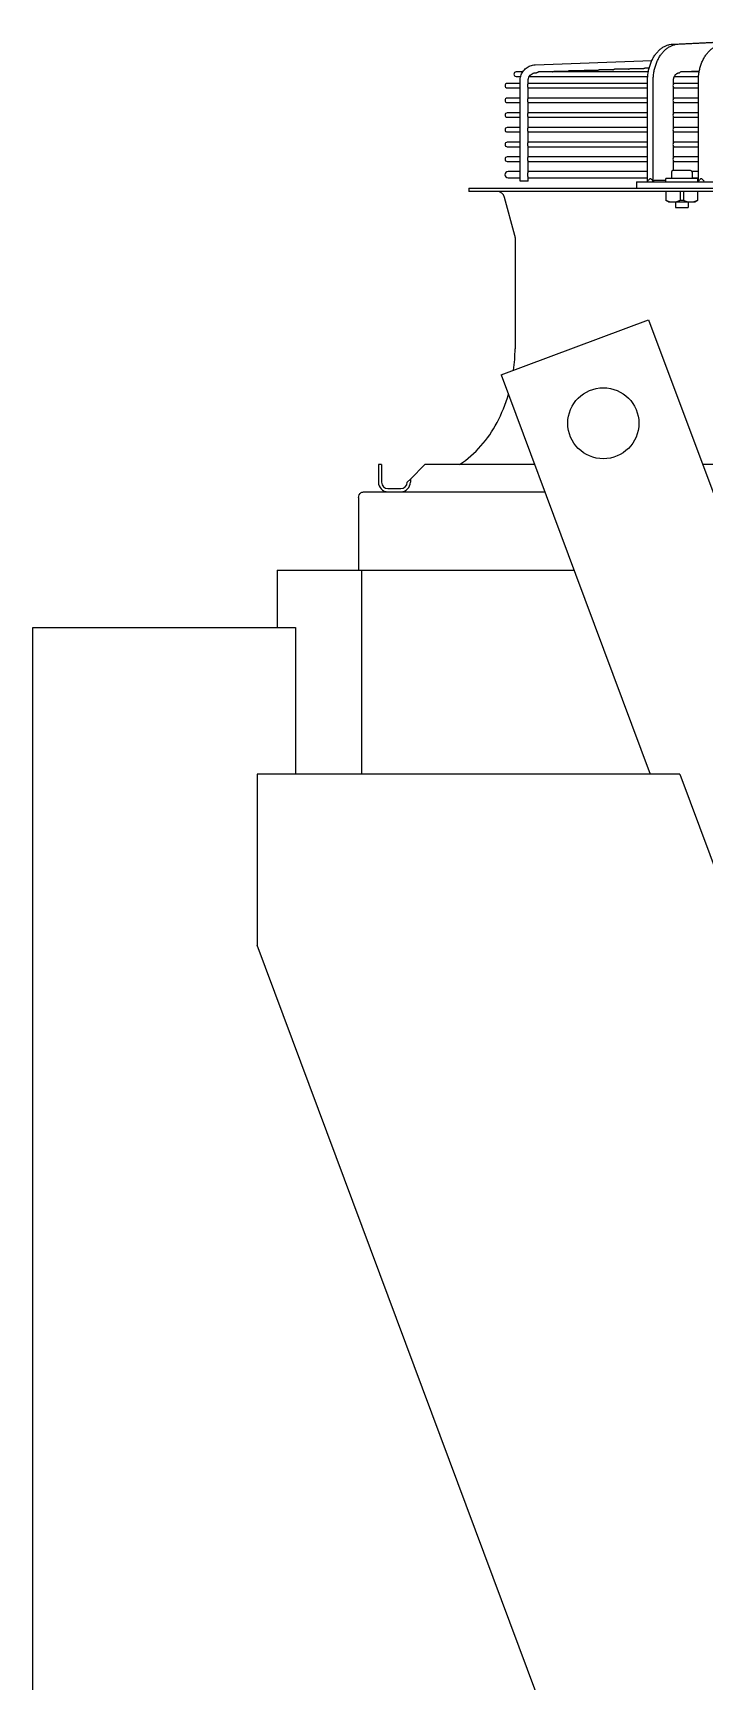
# Model space of a CAD drawing. Header units: millimetres. Extents: x 16200 to 32328, y 18593 to 29476.
# Drawn here: x 16876.74 to 16893.26, y 18947.35 to 18987.97 of the extents above; entities that cross this region are included whole.
import ezdxf

# ---------------------------------------------------------------- set-up
doc = ezdxf.new("R2010")
doc.units = ezdxf.units.MM
doc.header["$LTSCALE"] = 5
doc.layers.add('UNIT', color=6, linetype='Continuous')

msp = doc.modelspace()

# ---------------------------------------------------------------- linework, layer by layer
at = {"layer": 'UNIT'}
for p, q in [((16892.4892, 18987.6907), (16898.064, 18987.9653)), ((16892.6284, 18987.6907), (16898.2032, 18987.9653)), ((16888.7952, 18987.0037), (16888.6366, 18987.0037)), ((16889.1011, 18987.1791), (16891.9763, 18987.283)), ((16889.1082, 18986.9824), (16889.1304, 18986.9832)), ((16891.8899, 18987.0037), (16889.1868, 18987.0037)), ((16889.8944, 18987.0172), (16889.561, 18987.0172)), ((16890.2686, 18987.0307), (16889.9352, 18987.0307)), ((16890.6428, 18987.0442), (16890.3094, 18987.0442)), ((16891.017, 18987.0577), (16890.6836, 18987.0577)), ((16891.3912, 18987.0712), (16891.0578, 18987.0712)), ((16891.7653, 18987.0847), (16891.4319, 18987.0847)), ((16891.9104, 18987.0982), (16891.8061, 18987.0982)), ((16892.6458, 18986.9824), (16892.6621, 18986.9832)), ((16893.1426, 18987.0037), (16892.6925, 18987.0037)), ((16893.1451, 18987.0172), (16892.9668, 18987.0172)), ((16888.7309, 18986.7218), (16888.4162, 18986.7218)), ((16888.4162, 18986.6115), (16888.7309, 18986.6115)), ((16888.6366, 18986.8935), (16888.7456, 18986.8935)), ((16888.7309, 18984.3163), (16888.7309, 18986.7856)), ((16888.9278, 18986.7058), (16888.9278, 18986.7856)), ((16891.871, 18986.7218), (16888.9278, 18986.7218)), ((16888.9278, 18986.3436), (16888.9278, 18986.6275)), ((16888.9278, 18986.6115), (16891.871, 18986.6115)), ((16888.9583, 18986.8935), (16891.8756, 18986.8935)), ((16891.871, 18984.3163), (16891.871, 18986.7856)), ((16892.0102, 18984.3128), (16892.0102, 18986.7856)), ((16892.5113, 18986.7089), (16892.5113, 18986.7856)), ((16893.1238, 18986.7218), (16892.5113, 18986.7218)), ((16892.5113, 18986.3467), (16892.5113, 18986.6244)), ((16892.5113, 18986.6115), (16893.1238, 18986.6115)), ((16892.5341, 18986.8935), (16893.1283, 18986.8935)), ((16893.1238, 18984.3163), (16893.1238, 18986.7856)), ((16888.7309, 18986.3596), (16888.4162, 18986.3596)), ((16888.4162, 18986.2493), (16888.7309, 18986.2493)), ((16891.871, 18986.3596), (16888.9278, 18986.3596)), ((16888.9278, 18985.9814), (16888.9278, 18986.2653)), ((16888.9278, 18986.2493), (16891.871, 18986.2493)), ((16893.1238, 18986.3596), (16892.5113, 18986.3596)), ((16892.5113, 18985.9845), (16892.5113, 18986.2622)), ((16892.5113, 18986.2493), (16893.1238, 18986.2493)), ((16888.7309, 18985.9974), (16888.4162, 18985.9974)), ((16888.4162, 18985.8871), (16888.7309, 18985.8871)), ((16891.871, 18985.9974), (16888.9278, 18985.9974)), ((16888.9278, 18985.6192), (16888.9278, 18985.9031)), ((16888.9278, 18985.8871), (16891.871, 18985.8871)), ((16893.1238, 18985.9974), (16892.5113, 18985.9974)), ((16892.5113, 18985.6223), (16892.5113, 18985.9)), ((16892.5113, 18985.8871), (16893.1238, 18985.8871)), ((16888.7309, 18985.6352), (16888.4162, 18985.6352)), ((16888.4162, 18985.5249), (16888.7309, 18985.5249)), ((16891.871, 18985.6352), (16888.9278, 18985.6352)), ((16888.9278, 18985.257), (16888.9278, 18985.5409)), ((16888.9278, 18985.5249), (16891.871, 18985.5249)), ((16893.1238, 18985.6352), (16892.5113, 18985.6352)), ((16892.5113, 18985.2601), (16892.5113, 18985.5378)), ((16892.5113, 18985.5249), (16893.1238, 18985.5249)), ((16888.7309, 18985.2729), (16888.4162, 18985.2729)), ((16888.4162, 18985.1627), (16888.7309, 18985.1627)), ((16888.7309, 18984.9107), (16888.4162, 18984.9107)), ((16891.871, 18985.2729), (16888.9278, 18985.2729)), ((16888.9278, 18984.8948), (16888.9278, 18985.1787)), ((16888.9278, 18985.1627), (16891.871, 18985.1627)), ((16891.871, 18984.9107), (16888.9278, 18984.9107)), ((16893.1238, 18985.2729), (16892.5113, 18985.2729)), ((16892.5113, 18984.8978), (16892.5113, 18985.1756)), ((16892.5113, 18985.1627), (16893.1238, 18985.1627)), ((16893.1238, 18984.9107), (16892.5113, 18984.9107)), ((16888.4162, 18984.8005), (16888.7309, 18984.8005)), ((16888.7309, 18984.5485), (16888.4378, 18984.5485)), ((16888.9278, 18984.5191), (16888.9278, 18984.8165)), ((16888.9278, 18984.8005), (16891.871, 18984.8005)), ((16891.871, 18984.5485), (16888.9278, 18984.5485)), ((16892.4588, 18984.5328), (16892.4588, 18984.3753)), ((16892.9312, 18984.5722), (16892.4982, 18984.5722)), ((16892.5113, 18984.5722), (16892.5113, 18984.8134)), ((16892.5113, 18984.8005), (16893.1238, 18984.8005)), ((16893.1238, 18984.5485), (16892.9673, 18984.5485)), ((16892.9706, 18984.5328), (16892.9706, 18984.3753)), ((16887.4673, 18984.1391), (16921.2075, 18984.1391)), ((16887.4673, 18984.1391), (16887.4673, 18984.0604)), ((16888.4378, 18984.395), (16888.7309, 18984.395)), ((16888.9278, 18984.3163), (16888.7309, 18984.3163)), ((16888.9278, 18984.3163), (16888.9278, 18984.4245)), ((16888.9278, 18984.395), (16891.871, 18984.395)), ((16891.6012, 18984.2966), (16893.8283, 18984.2966)), ((16891.6012, 18984.2966), (16891.6012, 18984.1391)), ((16892.321, 18984.3294), (16892.052, 18984.3294)), ((16893.1084, 18984.3753), (16892.321, 18984.3753)), ((16892.321, 18984.2966), (16892.321, 18984.3753)), ((16892.9706, 18984.395), (16893.1238, 18984.395)), ((16893.1084, 18984.301), (16893.1084, 18984.3753)), ((16921.2075, 18984.0604), (16887.4673, 18984.0604)), ((16888.6024, 18982.9726), (16888.3513, 18983.9142)), ((16892.325, 18984.0604), (16892.325, 18983.8382)), ((16892.3879, 18983.8005), (16892.325, 18983.8369)), ((16892.3879, 18983.8005), (16893.0415, 18983.8005)), ((16892.5572, 18983.8005), (16892.5572, 18983.6666)), ((16892.6729, 18984.0604), (16892.6729, 18983.8382)), ((16892.7565, 18984.0604), (16892.7565, 18983.8382)), ((16892.8722, 18983.8005), (16892.8722, 18983.6666)), ((16893.0415, 18983.8005), (16893.1044, 18983.8369)), ((16893.1044, 18984.0604), (16893.1044, 18983.8382)), ((16892.5572, 18983.6666), (16892.8722, 18983.6666)), ((16888.6091, 18982.9219), (16888.6091, 18980.1809)), ((16888.2687, 18979.5449), (16891.8995, 18980.8988)), ((16891.8995, 18980.8988), (16894.237, 18974.6302)), ((16888.2687, 18979.5449), (16890.1013, 18974.6302)), ((16885.2429, 18977.3281), (16885.2429, 18976.895)), ((16885.3217, 18977.3281), (16885.2429, 18977.3281)), ((16885.3217, 18977.3281), (16885.3217, 18976.895)), ((16886.0303, 18976.9737), (16886.3847, 18977.3281)), ((16889.0953, 18977.3281), (16886.3847, 18977.3281)), ((16925.4298, 18977.3281), (16893.2309, 18977.3281)), ((16886.0303, 18976.9737), (16885.9516, 18976.895)), ((16886.0303, 18976.9737), (16886.0303, 18976.895)), ((16884.7538, 18976.519), (16884.7538, 18974.7296)), ((16884.8935, 18976.6588), (16889.3449, 18976.6588)), ((16885.4792, 18976.7375), (16885.7941, 18976.7375)), ((16882.7536, 18974.7296), (16890.0642, 18974.7296)), ((16882.7536, 18974.7296), (16882.7536, 18973.3122)), ((16884.8319, 18969.7006), (16884.8319, 18974.7296)), ((16890.1013, 18974.6302), (16891.9398, 18969.6998)), ((16876.7353, 18973.3122), (16883.204, 18973.3122)), ((16876.7353, 18898.9392), (16876.7353, 18973.3122)), ((16883.204, 18973.3122), (16883.204, 18969.6997)), ((16892.6646, 18969.6998), (16882.261, 18969.6997)), ((16882.261, 18969.6997), (16882.261, 18965.49)), ((16892.6646, 18969.6998), (16918.3676, 18900.773)), ((16906.7637, 18899.7821), (16882.261, 18965.49))]:
    msp.add_line(p, q, dxfattribs=at)
msp.add_circle((16890.7828, 18978.3479), 0.875, dxfattribs=at)
for centre, radius, start, end in [((16888.6366, 18986.9486), 0.0551, 90, 270), ((16888.4162, 18986.6666), 0.0551, 90, 270), ((16888.4162, 18986.3044), 0.0551, 90, 270), ((16888.4162, 18985.9422), 0.0551, 90, 270), ((16888.4162, 18985.58), 0.0551, 90, 270), ((16888.4162, 18985.2178), 0.0551, 90, 270), ((16888.4162, 18984.8556), 0.0551, 90, 270), ((16888.4378, 18984.4718), 0.0768, 90, 270), ((16892.4982, 18984.5328), 0.0394, 90, 180), ((16892.9312, 18984.5328), 0.0394, 0, 90), ((16888.1611, 18983.8635), 0.1969, 14.93142, 90), ((16888.4122, 18982.9219), 0.1969, 0, 14.93142), ((16884.6721, 18980.1809), 3.937, 352.38069, 0), ((16884.6721, 18980.1809), 3.937, 332.49816, 343.5344), ((16885.6499, 18979.6719), 2.8346, 304.22448, 332.49816), ((16885.4792, 18976.895), 0.2362, 180, 270), ((16885.4792, 18976.895), 0.1575, 180, 270), ((16885.7941, 18976.895), 0.2362, 270, 0), ((16885.7941, 18976.895), 0.1575, 270, 0)]:
    msp.add_arc(centre, radius, start, end, dxfattribs=at)
for centre, ratio, start_param, end_param in [((16892.6925, 18986.9486), 0.7079972, 3.1415858, 4.0326206), ((16892.9668, 18986.9621), 0.7080429, 3.1415852, 3.8564942), ((16892.5364, 18986.6666), 0.7079678, 3.8398095, 4.712382), ((16892.5364, 18986.6666), 0.7079678, 4.7123959, 5.5849684), ((16892.5364, 18986.3044), 0.7079678, 3.8398095, 4.712382), ((16892.5364, 18986.3044), 0.7079678, 4.7123959, 5.5849684), ((16892.5364, 18985.9422), 0.7079678, 3.8398095, 4.712382), ((16892.5364, 18985.9422), 0.7079678, 4.7123959, 5.5849684), ((16892.5364, 18985.58), 0.7079678, 3.8398095, 4.712382), ((16892.5364, 18985.58), 0.7079678, 4.7123959, 5.5849684), ((16892.5364, 18985.2178), 0.7079678, 3.8398095, 4.712382), ((16892.5364, 18985.2178), 0.7079678, 4.7123959, 5.5849684), ((16892.5364, 18984.8556), 0.7079678, 3.8398095, 4.712382), ((16892.5364, 18984.8556), 0.7079678, 4.7123959, 5.5849684)]:
    msp.add_ellipse(centre, major_axis=(0, -0.0551), ratio=ratio, start_param=start_param, end_param=end_param, dxfattribs=at)
for points, knots in [([(16891.871, 18986.7856), (16891.871, 18986.8212), (16891.8725, 18986.8571), (16891.8755, 18986.8925), (16891.8785, 18986.9279), (16891.8829, 18986.9629), (16891.8888, 18986.9976), (16891.8947, 18987.0322), (16891.9021, 18987.0666), (16891.9109, 18987.1001), (16891.9196, 18987.1335), (16891.9297, 18987.166), (16891.9412, 18987.1978), (16891.9527, 18987.2295), (16891.9656, 18987.2605), (16891.9796, 18987.2901), (16891.9937, 18987.3198), (16892.0089, 18987.348), (16892.0253, 18987.3751), (16892.0417, 18987.4022), (16892.0594, 18987.428), (16892.078, 18987.4522), (16892.0965, 18987.4763), (16892.116, 18987.4988), (16892.1364, 18987.5196), (16892.1569, 18987.5405), (16892.1783, 18987.5598), (16892.2003, 18987.5771), (16892.2224, 18987.5944), (16892.245, 18987.6098), (16892.2684, 18987.6234), (16892.2917, 18987.6369), (16892.3157, 18987.6485), (16892.34, 18987.6581), (16892.3643, 18987.6676), (16892.3888, 18987.6751), (16892.4138, 18987.6805), (16892.4387, 18987.686), (16892.464, 18987.6894), (16892.4892, 18987.6906)], [0, 0, 0, 0, 0.076921, 0.076921, 0.076921, 0.1538421, 0.1538421, 0.1538421, 0.2307631, 0.2307631, 0.2307631, 0.3076842, 0.3076842, 0.3076842, 0.3846052, 0.3846052, 0.3846052, 0.4615263, 0.4615263, 0.4615263, 0.5384473, 0.5384473, 0.5384473, 0.6153684, 0.6153684, 0.6153684, 0.6922894, 0.6922894, 0.6922894, 0.7692105, 0.7692105, 0.7692105, 0.8461315, 0.8461315, 0.8461315, 0.9230526, 0.9230526, 0.9230526, 1, 1, 1, 1]), ([(16892.0102, 18986.7856), (16892.0102, 18986.8212), (16892.0117, 18986.8571), (16892.0147, 18986.8925), (16892.0177, 18986.9279), (16892.0221, 18986.9629), (16892.028, 18986.9976), (16892.0339, 18987.0322), (16892.0413, 18987.0666), (16892.0501, 18987.1001), (16892.0588, 18987.1335), (16892.0689, 18987.166), (16892.0804, 18987.1978), (16892.0919, 18987.2295), (16892.1048, 18987.2605), (16892.1188, 18987.2901), (16892.1329, 18987.3198), (16892.1481, 18987.348), (16892.1645, 18987.3751), (16892.1809, 18987.4022), (16892.1986, 18987.428), (16892.2171, 18987.4522), (16892.2357, 18987.4763), (16892.2552, 18987.4988), (16892.2756, 18987.5196), (16892.2961, 18987.5405), (16892.3175, 18987.5598), (16892.3395, 18987.5771), (16892.3616, 18987.5944), (16892.3842, 18987.6098), (16892.4076, 18987.6234), (16892.4309, 18987.6369), (16892.4549, 18987.6485), (16892.4792, 18987.6581), (16892.5035, 18987.6676), (16892.528, 18987.6751), (16892.553, 18987.6805), (16892.5779, 18987.686), (16892.6032, 18987.6894), (16892.6284, 18987.6906)], [0, 0, 0, 0, 0.076921, 0.076921, 0.076921, 0.1538421, 0.1538421, 0.1538421, 0.2307631, 0.2307631, 0.2307631, 0.3076842, 0.3076842, 0.3076842, 0.3846052, 0.3846052, 0.3846052, 0.4615263, 0.4615263, 0.4615263, 0.5384473, 0.5384473, 0.5384473, 0.6153684, 0.6153684, 0.6153684, 0.6922894, 0.6922894, 0.6922894, 0.7692105, 0.7692105, 0.7692105, 0.8461315, 0.8461315, 0.8461315, 0.9230526, 0.9230526, 0.9230526, 1, 1, 1, 1]), ([(16893.1238, 18986.7856), (16893.1238, 18986.8212), (16893.1253, 18986.8571), (16893.1282, 18986.8925), (16893.1312, 18986.9279), (16893.1356, 18986.9629), (16893.1415, 18986.9976), (16893.1475, 18987.0322), (16893.1549, 18987.0666), (16893.1636, 18987.1001), (16893.1724, 18987.1335), (16893.1825, 18987.166), (16893.194, 18987.1978), (16893.2055, 18987.2295), (16893.2183, 18987.2605), (16893.2324, 18987.2901), (16893.2464, 18987.3198), (16893.2616, 18987.348), (16893.2781, 18987.3751), (16893.2945, 18987.4022), (16893.3121, 18987.428), (16893.3307, 18987.4522), (16893.3493, 18987.4763), (16893.3687, 18987.4988), (16893.3892, 18987.5196), (16893.4096, 18987.5405), (16893.4311, 18987.5598), (16893.4531, 18987.5771), (16893.4751, 18987.5944), (16893.4978, 18987.6098), (16893.5211, 18987.6234), (16893.5444, 18987.6369), (16893.5685, 18987.6485), (16893.5928, 18987.6581), (16893.6171, 18987.6676), (16893.6416, 18987.6751), (16893.6665, 18987.6805), (16893.6915, 18987.686), (16893.7168, 18987.6894), (16893.7419, 18987.6906)], [0, 0, 0, 0, 0.076921, 0.076921, 0.076921, 0.1538421, 0.1538421, 0.1538421, 0.2307631, 0.2307631, 0.2307631, 0.3076842, 0.3076842, 0.3076842, 0.3846052, 0.3846052, 0.3846052, 0.4615263, 0.4615263, 0.4615263, 0.5384473, 0.5384473, 0.5384473, 0.6153684, 0.6153684, 0.6153684, 0.6922894, 0.6922894, 0.6922894, 0.7692105, 0.7692105, 0.7692105, 0.8461315, 0.8461315, 0.8461315, 0.9230526, 0.9230526, 0.9230526, 1, 1, 1, 1]), ([(16888.7309, 18986.7856), (16888.7309, 18986.8256), (16888.7369, 18986.8656), (16888.7603, 18986.9419), (16888.7777, 18986.9783), (16888.8226, 18987.0442), (16888.8501, 18987.0737), (16888.9126, 18987.1228), (16888.9476, 18987.1424), (16889.0221, 18987.1699), (16889.0615, 18987.1777), (16889.1011, 18987.1791)], [1.5707963, 1.5707963, 1.5707963, 1.5707963, 1.8779743, 1.8779743, 2.1851522, 2.1851522, 2.4923302, 2.4923302, 2.7995081, 2.7995081, 3.1066861, 3.1066861, 3.1066861, 3.1066861]), ([(16888.9278, 18986.7856), (16888.9278, 18986.8061), (16888.9309, 18986.8266), (16888.9428, 18986.8655), (16888.9516, 18986.8839), (16888.9741, 18986.9169), (16888.9877, 18986.9314), (16889.0182, 18986.9554), (16889.0352, 18986.9649), (16889.0708, 18986.978), (16889.0894, 18986.9817), (16889.1082, 18986.9824)], [1.5707963, 1.5707963, 1.5707963, 1.5707963, 1.8779743, 1.8779743, 2.1851522, 2.1851522, 2.4923302, 2.4923302, 2.7995081, 2.7995081, 3.1066861, 3.1066861, 3.1066861, 3.1066861]), ([(16889.1304, 18986.9832), (16889.1306, 18986.9832), (16889.1307, 18986.9832), (16889.1309, 18986.9832), (16889.1312, 18986.9832), (16889.1314, 18986.9833), (16889.1317, 18986.9833), (16889.1323, 18986.9834), (16889.1329, 18986.9836), (16889.1335, 18986.9838), (16889.1342, 18986.984), (16889.1348, 18986.9843), (16889.1355, 18986.9846), (16889.1362, 18986.9849), (16889.137, 18986.9852), (16889.1377, 18986.9856), (16889.1385, 18986.986), (16889.1393, 18986.9864), (16889.1401, 18986.9868), (16889.1409, 18986.9873), (16889.1417, 18986.9877), (16889.1426, 18986.9882), (16889.1434, 18986.9887), (16889.1443, 18986.9892), (16889.1452, 18986.9897), (16889.1461, 18986.9902), (16889.147, 18986.9907), (16889.1479, 18986.9913), (16889.1488, 18986.9918), (16889.1498, 18986.9923), (16889.1507, 18986.9928), (16889.1517, 18986.9933), (16889.1526, 18986.9938), (16889.1536, 18986.9943), (16889.1545, 18986.9948), (16889.1555, 18986.9953), (16889.1565, 18986.9958), (16889.1574, 18986.9963), (16889.1584, 18986.9967), (16889.1594, 18986.9972), (16889.1604, 18986.9976), (16889.1614, 18986.9981), (16889.1624, 18986.9985), (16889.1634, 18986.9989), (16889.1644, 18986.9993), (16889.1654, 18986.9996), (16889.1664, 18987), (16889.1674, 18987.0003), (16889.1684, 18987.0007), (16889.1694, 18987.001), (16889.1704, 18987.0013), (16889.1715, 18987.0016), (16889.1725, 18987.0018), (16889.1735, 18987.0021), (16889.1745, 18987.0023), (16889.1755, 18987.0025), (16889.1765, 18987.0027), (16889.1775, 18987.0029), (16889.1785, 18987.0031), (16889.1795, 18987.0032), (16889.1805, 18987.0033), (16889.1815, 18987.0034), (16889.1825, 18987.0035), (16889.1835, 18987.0036), (16889.1845, 18987.0037), (16889.1854, 18987.0037), (16889.1864, 18987.0037), (16889.1865, 18987.0037), (16889.1867, 18987.0037), (16889.1868, 18987.0037)], [0.00401292, 0.00401292, 0.00401292, 0.00401292, 0.01219512, 0.01219512, 0.01219512, 0.02439024, 0.02439024, 0.02439024, 0.04878049, 0.04878049, 0.04878049, 0.07317073, 0.07317073, 0.07317073, 0.09756098, 0.09756098, 0.09756098, 0.12195122, 0.12195122, 0.12195122, 0.14634146, 0.14634146, 0.14634146, 0.17073171, 0.17073171, 0.17073171, 0.19512195, 0.19512195, 0.19512195, 0.2195122, 0.2195122, 0.2195122, 0.24390244, 0.24390244, 0.24390244, 0.26829268, 0.26829268, 0.26829268, 0.29268293, 0.29268293, 0.29268293, 0.31707317, 0.31707317, 0.31707317, 0.34146341, 0.34146341, 0.34146341, 0.36585366, 0.36585366, 0.36585366, 0.3902439, 0.3902439, 0.3902439, 0.41463415, 0.41463415, 0.41463415, 0.43902439, 0.43902439, 0.43902439, 0.46341463, 0.46341463, 0.46341463, 0.48780488, 0.48780488, 0.48780488, 0.51219512, 0.51219512, 0.51219512, 0.51549915, 0.51549915, 0.51549915, 0.51549915]), ([(16889.5203, 18987.0037), (16889.5209, 18987.0041), (16889.5215, 18987.0044), (16889.5221, 18987.0048), (16889.5231, 18987.0053), (16889.524, 18987.0058), (16889.5249, 18987.0063), (16889.5259, 18987.0068), (16889.5268, 18987.0073), (16889.5278, 18987.0078), (16889.5287, 18987.0083), (16889.5297, 18987.0088), (16889.5307, 18987.0093), (16889.5317, 18987.0098), (16889.5326, 18987.0102), (16889.5336, 18987.0107), (16889.5346, 18987.0111), (16889.5356, 18987.0116), (16889.5366, 18987.012), (16889.5376, 18987.0124), (16889.5386, 18987.0128), (16889.5396, 18987.0131), (16889.5406, 18987.0135), (16889.5416, 18987.0138), (16889.5426, 18987.0142), (16889.5436, 18987.0145), (16889.5447, 18987.0148), (16889.5457, 18987.0151), (16889.5467, 18987.0153), (16889.5477, 18987.0156), (16889.5487, 18987.0158), (16889.5497, 18987.016), (16889.5507, 18987.0162), (16889.5517, 18987.0164), (16889.5527, 18987.0166), (16889.5537, 18987.0167), (16889.5547, 18987.0168), (16889.5557, 18987.0169), (16889.5567, 18987.017), (16889.5577, 18987.0171), (16889.5587, 18987.0172), (16889.5596, 18987.0172), (16889.5606, 18987.0172), (16889.5607, 18987.0172), (16889.5609, 18987.0172), (16889.561, 18987.0172)], [0.1782737, 0.1782737, 0.1782737, 0.1782737, 0.19512195, 0.19512195, 0.19512195, 0.2195122, 0.2195122, 0.2195122, 0.24390244, 0.24390244, 0.24390244, 0.26829268, 0.26829268, 0.26829268, 0.29268293, 0.29268293, 0.29268293, 0.31707317, 0.31707317, 0.31707317, 0.34146341, 0.34146341, 0.34146341, 0.36585366, 0.36585366, 0.36585366, 0.3902439, 0.3902439, 0.3902439, 0.41463415, 0.41463415, 0.41463415, 0.43902439, 0.43902439, 0.43902439, 0.46341463, 0.46341463, 0.46341463, 0.48780488, 0.48780488, 0.48780488, 0.51219512, 0.51219512, 0.51219512, 0.5155129, 0.5155129, 0.5155129, 0.5155129]), ([(16889.8944, 18987.0172), (16889.8951, 18987.0176), (16889.8957, 18987.0179), (16889.8964, 18987.0183), (16889.8973, 18987.0188), (16889.8982, 18987.0193), (16889.8991, 18987.0198), (16889.9001, 18987.0204), (16889.901, 18987.0209), (16889.902, 18987.0214), (16889.903, 18987.0219), (16889.9039, 18987.0223), (16889.9049, 18987.0228), (16889.9059, 18987.0233), (16889.9068, 18987.0237), (16889.9078, 18987.0242), (16889.9088, 18987.0246), (16889.9098, 18987.0251), (16889.9108, 18987.0255), (16889.9118, 18987.0259), (16889.9128, 18987.0263), (16889.9138, 18987.0266), (16889.9148, 18987.027), (16889.9158, 18987.0273), (16889.9168, 18987.0277), (16889.9178, 18987.028), (16889.9189, 18987.0283), (16889.9199, 18987.0286), (16889.9209, 18987.0288), (16889.9219, 18987.0291), (16889.9229, 18987.0293), (16889.9239, 18987.0295), (16889.9249, 18987.0297), (16889.9259, 18987.0299), (16889.9269, 18987.0301), (16889.9279, 18987.0302), (16889.9289, 18987.0303), (16889.9299, 18987.0304), (16889.9309, 18987.0305), (16889.9319, 18987.0306), (16889.9328, 18987.0307), (16889.9338, 18987.0307), (16889.9348, 18987.0307), (16889.9349, 18987.0307), (16889.935, 18987.0307), (16889.9352, 18987.0307)], [0.17792949, 0.17792949, 0.17792949, 0.17792949, 0.19512195, 0.19512195, 0.19512195, 0.2195122, 0.2195122, 0.2195122, 0.24390244, 0.24390244, 0.24390244, 0.26829268, 0.26829268, 0.26829268, 0.29268293, 0.29268293, 0.29268293, 0.31707317, 0.31707317, 0.31707317, 0.34146341, 0.34146341, 0.34146341, 0.36585366, 0.36585366, 0.36585366, 0.3902439, 0.3902439, 0.3902439, 0.41463415, 0.41463415, 0.41463415, 0.43902439, 0.43902439, 0.43902439, 0.46341463, 0.46341463, 0.46341463, 0.48780488, 0.48780488, 0.48780488, 0.51219512, 0.51219512, 0.51219512, 0.51552666, 0.51552666, 0.51552666, 0.51552666]), ([(16890.2686, 18987.0307), (16890.2693, 18987.0311), (16890.2699, 18987.0314), (16890.2706, 18987.0318), (16890.2715, 18987.0323), (16890.2724, 18987.0328), (16890.2734, 18987.0334), (16890.2743, 18987.0339), (16890.2752, 18987.0344), (16890.2762, 18987.0349), (16890.2772, 18987.0354), (16890.2781, 18987.0359), (16890.2791, 18987.0363), (16890.2801, 18987.0368), (16890.2811, 18987.0373), (16890.282, 18987.0377), (16890.283, 18987.0381), (16890.284, 18987.0386), (16890.285, 18987.039), (16890.286, 18987.0394), (16890.287, 18987.0398), (16890.288, 18987.0401), (16890.289, 18987.0405), (16890.29, 18987.0408), (16890.291, 18987.0412), (16890.2921, 18987.0415), (16890.2931, 18987.0418), (16890.2941, 18987.0421), (16890.2951, 18987.0423), (16890.2961, 18987.0426), (16890.2971, 18987.0428), (16890.2981, 18987.043), (16890.2991, 18987.0432), (16890.3001, 18987.0434), (16890.3011, 18987.0436), (16890.3021, 18987.0437), (16890.3031, 18987.0438), (16890.3041, 18987.0439), (16890.3051, 18987.044), (16890.3061, 18987.0441), (16890.307, 18987.0442), (16890.308, 18987.0442), (16890.309, 18987.0442), (16890.3091, 18987.0442), (16890.3092, 18987.0442), (16890.3094, 18987.0442)], [0.17758438, 0.17758438, 0.17758438, 0.17758438, 0.19512195, 0.19512195, 0.19512195, 0.2195122, 0.2195122, 0.2195122, 0.24390244, 0.24390244, 0.24390244, 0.26829268, 0.26829268, 0.26829268, 0.29268293, 0.29268293, 0.29268293, 0.31707317, 0.31707317, 0.31707317, 0.34146341, 0.34146341, 0.34146341, 0.36585366, 0.36585366, 0.36585366, 0.3902439, 0.3902439, 0.3902439, 0.41463415, 0.41463415, 0.41463415, 0.43902439, 0.43902439, 0.43902439, 0.46341463, 0.46341463, 0.46341463, 0.48780488, 0.48780488, 0.48780488, 0.51219512, 0.51219512, 0.51219512, 0.51554043, 0.51554043, 0.51554043, 0.51554043]), ([(16890.6428, 18987.0442), (16890.6435, 18987.0446), (16890.6441, 18987.0449), (16890.6448, 18987.0453), (16890.6457, 18987.0458), (16890.6466, 18987.0464), (16890.6476, 18987.0469), (16890.6485, 18987.0474), (16890.6495, 18987.0479), (16890.6504, 18987.0484), (16890.6514, 18987.0489), (16890.6523, 18987.0494), (16890.6533, 18987.0498), (16890.6543, 18987.0503), (16890.6553, 18987.0508), (16890.6563, 18987.0512), (16890.6572, 18987.0516), (16890.6582, 18987.0521), (16890.6592, 18987.0525), (16890.6602, 18987.0529), (16890.6612, 18987.0533), (16890.6622, 18987.0536), (16890.6632, 18987.054), (16890.6642, 18987.0543), (16890.6652, 18987.0547), (16890.6663, 18987.055), (16890.6673, 18987.0553), (16890.6683, 18987.0556), (16890.6693, 18987.0558), (16890.6703, 18987.0561), (16890.6713, 18987.0563), (16890.6723, 18987.0565), (16890.6733, 18987.0567), (16890.6743, 18987.0569), (16890.6753, 18987.0571), (16890.6763, 18987.0572), (16890.6773, 18987.0573), (16890.6783, 18987.0574), (16890.6793, 18987.0575), (16890.6803, 18987.0576), (16890.6812, 18987.0576), (16890.6822, 18987.0577), (16890.6832, 18987.0577), (16890.6833, 18987.0577), (16890.6834, 18987.0577), (16890.6836, 18987.0577)], [0.17723839, 0.17723839, 0.17723839, 0.17723839, 0.19512195, 0.19512195, 0.19512195, 0.2195122, 0.2195122, 0.2195122, 0.24390244, 0.24390244, 0.24390244, 0.26829268, 0.26829268, 0.26829268, 0.29268293, 0.29268293, 0.29268293, 0.31707317, 0.31707317, 0.31707317, 0.34146341, 0.34146341, 0.34146341, 0.36585366, 0.36585366, 0.36585366, 0.3902439, 0.3902439, 0.3902439, 0.41463415, 0.41463415, 0.41463415, 0.43902439, 0.43902439, 0.43902439, 0.46341463, 0.46341463, 0.46341463, 0.48780488, 0.48780488, 0.48780488, 0.51219512, 0.51219512, 0.51219512, 0.5155542, 0.5155542, 0.5155542, 0.5155542]), ([(16891.017, 18987.0577), (16891.0176, 18987.0581), (16891.0183, 18987.0585), (16891.019, 18987.0588), (16891.0199, 18987.0594), (16891.0209, 18987.0599), (16891.0218, 18987.0604), (16891.0227, 18987.0609), (16891.0237, 18987.0614), (16891.0246, 18987.0619), (16891.0256, 18987.0624), (16891.0266, 18987.0629), (16891.0275, 18987.0633), (16891.0285, 18987.0638), (16891.0295, 18987.0643), (16891.0305, 18987.0647), (16891.0315, 18987.0652), (16891.0324, 18987.0656), (16891.0334, 18987.066), (16891.0344, 18987.0664), (16891.0354, 18987.0668), (16891.0364, 18987.0671), (16891.0374, 18987.0675), (16891.0384, 18987.0678), (16891.0395, 18987.0682), (16891.0405, 18987.0685), (16891.0415, 18987.0688), (16891.0425, 18987.069), (16891.0435, 18987.0693), (16891.0445, 18987.0696), (16891.0455, 18987.0698), (16891.0465, 18987.07), (16891.0475, 18987.0702), (16891.0485, 18987.0704), (16891.0495, 18987.0706), (16891.0505, 18987.0707), (16891.0515, 18987.0708), (16891.0525, 18987.0709), (16891.0535, 18987.071), (16891.0544, 18987.0711), (16891.0554, 18987.0711), (16891.0564, 18987.0712), (16891.0574, 18987.0712), (16891.0575, 18987.0712), (16891.0576, 18987.0712), (16891.0578, 18987.0712)], [0.17689154, 0.17689154, 0.17689154, 0.17689154, 0.19512195, 0.19512195, 0.19512195, 0.2195122, 0.2195122, 0.2195122, 0.24390244, 0.24390244, 0.24390244, 0.26829268, 0.26829268, 0.26829268, 0.29268293, 0.29268293, 0.29268293, 0.31707317, 0.31707317, 0.31707317, 0.34146341, 0.34146341, 0.34146341, 0.36585366, 0.36585366, 0.36585366, 0.3902439, 0.3902439, 0.3902439, 0.41463415, 0.41463415, 0.41463415, 0.43902439, 0.43902439, 0.43902439, 0.46341463, 0.46341463, 0.46341463, 0.48780488, 0.48780488, 0.48780488, 0.51219512, 0.51219512, 0.51219512, 0.51556798, 0.51556798, 0.51556798, 0.51556798]), ([(16891.3912, 18987.0712), (16891.3918, 18987.0716), (16891.3925, 18987.072), (16891.3932, 18987.0724), (16891.3941, 18987.0729), (16891.3951, 18987.0734), (16891.396, 18987.0739), (16891.3969, 18987.0744), (16891.3979, 18987.0749), (16891.3989, 18987.0754), (16891.3998, 18987.0759), (16891.4008, 18987.0764), (16891.4017, 18987.0768), (16891.4027, 18987.0773), (16891.4037, 18987.0778), (16891.4047, 18987.0782), (16891.4057, 18987.0787), (16891.4067, 18987.0791), (16891.4077, 18987.0795), (16891.4086, 18987.0799), (16891.4096, 18987.0803), (16891.4106, 18987.0806), (16891.4116, 18987.081), (16891.4127, 18987.0813), (16891.4137, 18987.0817), (16891.4147, 18987.082), (16891.4157, 18987.0823), (16891.4167, 18987.0825), (16891.4177, 18987.0828), (16891.4187, 18987.0831), (16891.4197, 18987.0833), (16891.4207, 18987.0835), (16891.4217, 18987.0837), (16891.4227, 18987.0839), (16891.4237, 18987.084), (16891.4247, 18987.0842), (16891.4257, 18987.0843), (16891.4267, 18987.0844), (16891.4277, 18987.0845), (16891.4286, 18987.0846), (16891.4296, 18987.0846), (16891.4306, 18987.0847), (16891.4315, 18987.0847), (16891.4317, 18987.0847), (16891.4318, 18987.0847), (16891.4319, 18987.0847)], [0.17654387, 0.17654387, 0.17654387, 0.17654387, 0.19512195, 0.19512195, 0.19512195, 0.2195122, 0.2195122, 0.2195122, 0.24390244, 0.24390244, 0.24390244, 0.26829268, 0.26829268, 0.26829268, 0.29268293, 0.29268293, 0.29268293, 0.31707317, 0.31707317, 0.31707317, 0.34146341, 0.34146341, 0.34146341, 0.36585366, 0.36585366, 0.36585366, 0.3902439, 0.3902439, 0.3902439, 0.41463415, 0.41463415, 0.41463415, 0.43902439, 0.43902439, 0.43902439, 0.46341463, 0.46341463, 0.46341463, 0.48780488, 0.48780488, 0.48780488, 0.51219512, 0.51219512, 0.51219512, 0.51558176, 0.51558176, 0.51558176, 0.51558176]), ([(16891.7653, 18987.0847), (16891.766, 18987.0851), (16891.7667, 18987.0855), (16891.7674, 18987.0859), (16891.7684, 18987.0864), (16891.7693, 18987.0869), (16891.7702, 18987.0874), (16891.7712, 18987.0879), (16891.7721, 18987.0884), (16891.7731, 18987.0889), (16891.774, 18987.0894), (16891.775, 18987.0899), (16891.776, 18987.0904), (16891.7769, 18987.0908), (16891.7779, 18987.0913), (16891.7789, 18987.0917), (16891.7799, 18987.0922), (16891.7809, 18987.0926), (16891.7819, 18987.093), (16891.7829, 18987.0934), (16891.7839, 18987.0938), (16891.7849, 18987.0941), (16891.7859, 18987.0945), (16891.7869, 18987.0948), (16891.7879, 18987.0952), (16891.7889, 18987.0955), (16891.7899, 18987.0958), (16891.7909, 18987.096), (16891.7919, 18987.0963), (16891.7929, 18987.0966), (16891.7939, 18987.0968), (16891.7949, 18987.097), (16891.7959, 18987.0972), (16891.7969, 18987.0974), (16891.7979, 18987.0975), (16891.7989, 18987.0977), (16891.7999, 18987.0978), (16891.8009, 18987.0979), (16891.8019, 18987.098), (16891.8028, 18987.0981), (16891.8038, 18987.0981), (16891.8048, 18987.0982), (16891.8057, 18987.0982), (16891.8059, 18987.0982), (16891.806, 18987.0982), (16891.8061, 18987.0982)], [0.1761954, 0.1761954, 0.1761954, 0.1761954, 0.19512195, 0.19512195, 0.19512195, 0.2195122, 0.2195122, 0.2195122, 0.24390244, 0.24390244, 0.24390244, 0.26829268, 0.26829268, 0.26829268, 0.29268293, 0.29268293, 0.29268293, 0.31707317, 0.31707317, 0.31707317, 0.34146341, 0.34146341, 0.34146341, 0.36585366, 0.36585366, 0.36585366, 0.3902439, 0.3902439, 0.3902439, 0.41463415, 0.41463415, 0.41463415, 0.43902439, 0.43902439, 0.43902439, 0.46341463, 0.46341463, 0.46341463, 0.48780488, 0.48780488, 0.48780488, 0.51219512, 0.51219512, 0.51219512, 0.51559553, 0.51559553, 0.51559553, 0.51559553]), ([(16892.5113, 18986.7856), (16892.5113, 18986.7934), (16892.5116, 18986.8011), (16892.5123, 18986.8088), (16892.5129, 18986.8165), (16892.5139, 18986.8242), (16892.5152, 18986.8317), (16892.5165, 18986.8392), (16892.5181, 18986.8466), (16892.52, 18986.8539), (16892.5219, 18986.8612), (16892.5241, 18986.8683), (16892.5266, 18986.8752), (16892.5291, 18986.8821), (16892.5318, 18986.8888), (16892.5349, 18986.8952), (16892.538, 18986.9016), (16892.5413, 18986.9078), (16892.5449, 18986.9137), (16892.5484, 18986.9196), (16892.5522, 18986.9252), (16892.5563, 18986.9304), (16892.5603, 18986.9357), (16892.5646, 18986.9406), (16892.569, 18986.9452), (16892.5735, 18986.9497), (16892.5781, 18986.9539), (16892.5829, 18986.9576), (16892.5877, 18986.9614), (16892.5927, 18986.9648), (16892.5977, 18986.9677), (16892.6028, 18986.9707), (16892.608, 18986.9732), (16892.6133, 18986.9753), (16892.6186, 18986.9773), (16892.624, 18986.979), (16892.6294, 18986.9802), (16892.6348, 18986.9814), (16892.6403, 18986.9821), (16892.6458, 18986.9824)], [0, 0, 0, 0, 0.076921, 0.076921, 0.076921, 0.153842, 0.153842, 0.153842, 0.230763, 0.230763, 0.230763, 0.307684, 0.307684, 0.307684, 0.384605, 0.384605, 0.384605, 0.461526, 0.461526, 0.461526, 0.538447, 0.538447, 0.538447, 0.615368, 0.615368, 0.615368, 0.692289, 0.692289, 0.692289, 0.7692101, 0.7692101, 0.7692101, 0.8461311, 0.8461311, 0.8461311, 0.9230521, 0.9230521, 0.9230521, 1, 1, 1, 1]), ([(16888.9208, 18986.6666), (16888.9208, 18986.6677), (16888.9208, 18986.6697), (16888.921, 18986.6726), (16888.9212, 18986.6756), (16888.9216, 18986.6785), (16888.922, 18986.6814), (16888.9225, 18986.6842), (16888.923, 18986.6869), (16888.9237, 18986.6895), (16888.9243, 18986.6921), (16888.925, 18986.6945), (16888.9257, 18986.6968), (16888.9263, 18986.6989), (16888.9269, 18986.7009), (16888.9274, 18986.7027), (16888.9277, 18986.7043), (16888.9278, 18986.7053), (16888.9278, 18986.7057), (16888.9278, 18986.7058)], [0, 0, 0, 0, 0.04761905, 0.0952381, 0.14285714, 0.19047619, 0.23809524, 0.28571429, 0.33333333, 0.38095238, 0.42857143, 0.47619048, 0.52380952, 0.57142857, 0.61904762, 0.66666667, 0.71428571, 0.76190476, 0.76755733, 0.76755733, 0.76755733, 0.76755733]), ([(16888.9278, 18986.6275), (16888.9278, 18986.6276), (16888.9278, 18986.628), (16888.9277, 18986.629), (16888.9274, 18986.6306), (16888.9269, 18986.6324), (16888.9263, 18986.6344), (16888.9257, 18986.6365), (16888.925, 18986.6388), (16888.9243, 18986.6412), (16888.9237, 18986.6438), (16888.923, 18986.6464), (16888.9225, 18986.6491), (16888.922, 18986.6519), (16888.9216, 18986.6548), (16888.9212, 18986.6577), (16888.921, 18986.6607), (16888.9208, 18986.6636), (16888.9208, 18986.6656), (16888.9208, 18986.6666)], [0.23243408, 0.23243408, 0.23243408, 0.23243408, 0.23809524, 0.28571429, 0.33333333, 0.38095238, 0.42857143, 0.47619048, 0.52380952, 0.57142857, 0.61904762, 0.66666667, 0.71428571, 0.76190476, 0.80952381, 0.85714286, 0.9047619, 0.95238095, 1, 1, 1, 1]), ([(16888.9208, 18986.3044), (16888.9208, 18986.3054), (16888.9208, 18986.3074), (16888.921, 18986.3104), (16888.9212, 18986.3134), (16888.9216, 18986.3163), (16888.922, 18986.3192), (16888.9225, 18986.322), (16888.923, 18986.3247), (16888.9237, 18986.3273), (16888.9243, 18986.3299), (16888.925, 18986.3323), (16888.9257, 18986.3346), (16888.9263, 18986.3367), (16888.9269, 18986.3387), (16888.9274, 18986.3405), (16888.9277, 18986.3421), (16888.9278, 18986.3431), (16888.9278, 18986.3435), (16888.9278, 18986.3436)], [0, 0, 0, 0, 0.04761905, 0.0952381, 0.14285714, 0.19047619, 0.23809524, 0.28571429, 0.33333333, 0.38095238, 0.42857143, 0.47619048, 0.52380952, 0.57142857, 0.61904762, 0.66666667, 0.71428571, 0.76190476, 0.76755733, 0.76755733, 0.76755733, 0.76755733]), ([(16888.9278, 18986.2653), (16888.9278, 18986.2654), (16888.9278, 18986.2658), (16888.9277, 18986.2668), (16888.9274, 18986.2684), (16888.9269, 18986.2702), (16888.9263, 18986.2722), (16888.9257, 18986.2743), (16888.925, 18986.2766), (16888.9243, 18986.279), (16888.9237, 18986.2816), (16888.923, 18986.2842), (16888.9225, 18986.2869), (16888.922, 18986.2897), (16888.9216, 18986.2926), (16888.9212, 18986.2955), (16888.921, 18986.2985), (16888.9208, 18986.3014), (16888.9208, 18986.3034), (16888.9208, 18986.3044)], [0.23243408, 0.23243408, 0.23243408, 0.23243408, 0.23809524, 0.28571429, 0.33333333, 0.38095238, 0.42857143, 0.47619048, 0.52380952, 0.57142857, 0.61904762, 0.66666667, 0.71428571, 0.76190476, 0.80952381, 0.85714286, 0.9047619, 0.95238095, 1, 1, 1, 1]), ([(16888.9208, 18985.9422), (16888.9208, 18985.9432), (16888.9208, 18985.9452), (16888.921, 18985.9482), (16888.9212, 18985.9512), (16888.9216, 18985.9541), (16888.922, 18985.957), (16888.9225, 18985.9598), (16888.923, 18985.9625), (16888.9237, 18985.9651), (16888.9243, 18985.9677), (16888.925, 18985.9701), (16888.9257, 18985.9724), (16888.9263, 18985.9745), (16888.9269, 18985.9765), (16888.9274, 18985.9783), (16888.9277, 18985.9799), (16888.9278, 18985.9809), (16888.9278, 18985.9813), (16888.9278, 18985.9814)], [0, 0, 0, 0, 0.04761905, 0.0952381, 0.14285714, 0.19047619, 0.23809524, 0.28571429, 0.33333333, 0.38095238, 0.42857143, 0.47619048, 0.52380952, 0.57142857, 0.61904762, 0.66666667, 0.71428571, 0.76190476, 0.76755733, 0.76755733, 0.76755733, 0.76755733]), ([(16888.9278, 18985.9031), (16888.9278, 18985.9031), (16888.9278, 18985.9036), (16888.9277, 18985.9046), (16888.9274, 18985.9062), (16888.9269, 18985.908), (16888.9263, 18985.91), (16888.9257, 18985.9121), (16888.925, 18985.9144), (16888.9243, 18985.9168), (16888.9237, 18985.9193), (16888.923, 18985.922), (16888.9225, 18985.9247), (16888.922, 18985.9275), (16888.9216, 18985.9304), (16888.9212, 18985.9333), (16888.921, 18985.9362), (16888.9208, 18985.9392), (16888.9208, 18985.9412), (16888.9208, 18985.9422)], [0.23243408, 0.23243408, 0.23243408, 0.23243408, 0.23809524, 0.28571429, 0.33333333, 0.38095238, 0.42857143, 0.47619048, 0.52380952, 0.57142857, 0.61904762, 0.66666667, 0.71428571, 0.76190476, 0.80952381, 0.85714286, 0.9047619, 0.95238095, 1, 1, 1, 1]), ([(16888.9208, 18985.58), (16888.9208, 18985.581), (16888.9208, 18985.583), (16888.921, 18985.586), (16888.9212, 18985.589), (16888.9216, 18985.5919), (16888.922, 18985.5948), (16888.9225, 18985.5976), (16888.923, 18985.6003), (16888.9237, 18985.6029), (16888.9243, 18985.6055), (16888.925, 18985.6079), (16888.9257, 18985.6102), (16888.9263, 18985.6123), (16888.9269, 18985.6143), (16888.9274, 18985.6161), (16888.9277, 18985.6177), (16888.9278, 18985.6187), (16888.9278, 18985.6191), (16888.9278, 18985.6192)], [0, 0, 0, 0, 0.04761905, 0.0952381, 0.14285714, 0.19047619, 0.23809524, 0.28571429, 0.33333333, 0.38095238, 0.42857143, 0.47619048, 0.52380952, 0.57142857, 0.61904762, 0.66666667, 0.71428571, 0.76190476, 0.76755733, 0.76755733, 0.76755733, 0.76755733]), ([(16888.9278, 18985.5409), (16888.9278, 18985.5409), (16888.9278, 18985.5414), (16888.9277, 18985.5424), (16888.9274, 18985.544), (16888.9269, 18985.5458), (16888.9263, 18985.5478), (16888.9257, 18985.5499), (16888.925, 18985.5522), (16888.9243, 18985.5546), (16888.9237, 18985.5571), (16888.923, 18985.5598), (16888.9225, 18985.5625), (16888.922, 18985.5653), (16888.9216, 18985.5682), (16888.9212, 18985.5711), (16888.921, 18985.574), (16888.9208, 18985.577), (16888.9208, 18985.579), (16888.9208, 18985.58)], [0.23243408, 0.23243408, 0.23243408, 0.23243408, 0.23809524, 0.28571429, 0.33333333, 0.38095238, 0.42857143, 0.47619048, 0.52380952, 0.57142857, 0.61904762, 0.66666667, 0.71428571, 0.76190476, 0.80952381, 0.85714286, 0.9047619, 0.95238095, 1, 1, 1, 1]), ([(16888.9208, 18985.2178), (16888.9208, 18985.2188), (16888.9208, 18985.2208), (16888.921, 18985.2238), (16888.9212, 18985.2268), (16888.9216, 18985.2297), (16888.922, 18985.2326), (16888.9225, 18985.2354), (16888.923, 18985.2381), (16888.9237, 18985.2407), (16888.9243, 18985.2433), (16888.925, 18985.2457), (16888.9257, 18985.2479), (16888.9263, 18985.2501), (16888.9269, 18985.2521), (16888.9274, 18985.2539), (16888.9277, 18985.2555), (16888.9278, 18985.2565), (16888.9278, 18985.2569), (16888.9278, 18985.257)], [0, 0, 0, 0, 0.04761905, 0.0952381, 0.14285714, 0.19047619, 0.23809524, 0.28571429, 0.33333333, 0.38095238, 0.42857143, 0.47619048, 0.52380952, 0.57142857, 0.61904762, 0.66666667, 0.71428571, 0.76190476, 0.76755733, 0.76755733, 0.76755733, 0.76755733]), ([(16888.9278, 18985.1787), (16888.9278, 18985.1787), (16888.9278, 18985.1792), (16888.9277, 18985.1802), (16888.9274, 18985.1818), (16888.9269, 18985.1836), (16888.9263, 18985.1856), (16888.9257, 18985.1877), (16888.925, 18985.19), (16888.9243, 18985.1924), (16888.9237, 18985.1949), (16888.923, 18985.1976), (16888.9225, 18985.2003), (16888.922, 18985.2031), (16888.9216, 18985.206), (16888.9212, 18985.2089), (16888.921, 18985.2118), (16888.9208, 18985.2148), (16888.9208, 18985.2168), (16888.9208, 18985.2178)], [0.23243408, 0.23243408, 0.23243408, 0.23243408, 0.23809524, 0.28571429, 0.33333333, 0.38095238, 0.42857143, 0.47619048, 0.52380952, 0.57142857, 0.61904762, 0.66666667, 0.71428571, 0.76190476, 0.80952381, 0.85714286, 0.9047619, 0.95238095, 1, 1, 1, 1]), ([(16888.9208, 18984.8556), (16888.9208, 18984.8566), (16888.9208, 18984.8586), (16888.921, 18984.8616), (16888.9212, 18984.8646), (16888.9216, 18984.8675), (16888.922, 18984.8704), (16888.9225, 18984.8732), (16888.923, 18984.8759), (16888.9237, 18984.8785), (16888.9243, 18984.881), (16888.925, 18984.8835), (16888.9257, 18984.8857), (16888.9263, 18984.8879), (16888.9269, 18984.8899), (16888.9274, 18984.8917), (16888.9277, 18984.8933), (16888.9278, 18984.8942), (16888.9278, 18984.8947), (16888.9278, 18984.8948)], [0, 0, 0, 0, 0.04761905, 0.0952381, 0.14285714, 0.19047619, 0.23809524, 0.28571429, 0.33333333, 0.38095238, 0.42857143, 0.47619048, 0.52380952, 0.57142857, 0.61904762, 0.66666667, 0.71428571, 0.76190476, 0.76755733, 0.76755733, 0.76755733, 0.76755733]), ([(16888.9278, 18984.8165), (16888.9278, 18984.8165), (16888.9278, 18984.817), (16888.9277, 18984.818), (16888.9274, 18984.8196), (16888.9269, 18984.8214), (16888.9263, 18984.8234), (16888.9257, 18984.8255), (16888.925, 18984.8278), (16888.9243, 18984.8302), (16888.9237, 18984.8327), (16888.923, 18984.8354), (16888.9225, 18984.8381), (16888.922, 18984.8409), (16888.9216, 18984.8438), (16888.9212, 18984.8467), (16888.921, 18984.8496), (16888.9208, 18984.8526), (16888.9208, 18984.8546), (16888.9208, 18984.8556)], [0.23243408, 0.23243408, 0.23243408, 0.23243408, 0.23809524, 0.28571429, 0.33333333, 0.38095238, 0.42857143, 0.47619048, 0.52380952, 0.57142857, 0.61904762, 0.66666667, 0.71428571, 0.76190476, 0.80952381, 0.85714286, 0.9047619, 0.95238095, 1, 1, 1, 1]), ([(16888.9208, 18984.4718), (16888.9208, 18984.4731), (16888.9208, 18984.4757), (16888.921, 18984.4795), (16888.9213, 18984.4833), (16888.9217, 18984.4871), (16888.9222, 18984.4907), (16888.9228, 18984.4942), (16888.9234, 18984.4976), (16888.9241, 18984.5008), (16888.9248, 18984.5039), (16888.9254, 18984.5068), (16888.9261, 18984.5095), (16888.9267, 18984.5119), (16888.9272, 18984.5142), (16888.9276, 18984.5162), (16888.9278, 18984.5178), (16888.9278, 18984.5187), (16888.9278, 18984.5191)], [0, 0, 0, 0, 0.04761905, 0.0952381, 0.14285714, 0.19047619, 0.23809524, 0.28571429, 0.33333333, 0.38095238, 0.42857143, 0.47619048, 0.52380952, 0.57142857, 0.61904762, 0.66666667, 0.71428571, 0.74720176, 0.74720176, 0.74720176, 0.74720176]), ([(16888.9278, 18984.4245), (16888.9278, 18984.4248), (16888.9278, 18984.4257), (16888.9276, 18984.4273), (16888.9272, 18984.4293), (16888.9267, 18984.4316), (16888.9261, 18984.4341), (16888.9254, 18984.4368), (16888.9248, 18984.4396), (16888.9241, 18984.4427), (16888.9234, 18984.4459), (16888.9228, 18984.4493), (16888.9222, 18984.4528), (16888.9217, 18984.4565), (16888.9213, 18984.4602), (16888.921, 18984.464), (16888.9208, 18984.4679), (16888.9208, 18984.4705), (16888.9208, 18984.4718)], [0.25278988, 0.25278988, 0.25278988, 0.25278988, 0.28571429, 0.33333333, 0.38095238, 0.42857143, 0.47619048, 0.52380952, 0.57142857, 0.61904762, 0.66666667, 0.71428571, 0.76190476, 0.80952381, 0.85714286, 0.9047619, 0.95238095, 1, 1, 1, 1]), ([(16892.0102, 18984.3128), (16891.9957, 18984.3305), (16891.9836, 18984.3443), (16891.9671, 18984.3594), (16891.9615, 18984.3638), (16891.9531, 18984.3682), (16891.9502, 18984.3694), (16891.945, 18984.3706), (16891.9428, 18984.3709), (16891.9384, 18984.3709), (16891.9362, 18984.3706), (16891.931, 18984.3694), (16891.9281, 18984.3682), (16891.9197, 18984.3638), (16891.9141, 18984.3594), (16891.9052, 18984.3512), (16891.9021, 18984.3482), (16891.8989, 18984.3448)], [-0.85353786, -0.85353786, -0.85353786, -0.85353786, -0.64697279, -0.64697279, -0.53019487, -0.53019487, -0.47055032, -0.47055032, -0.42676959, -0.42676959, -0.38298885, -0.38298885, -0.32334424, -0.32334424, -0.20656606, -0.20656606, -0.14841076, -0.14841076, -0.14841076, -0.14841076]), ([(16892.052, 18984.3294), (16892.0508, 18984.3294), (16892.0496, 18984.3293), (16892.0484, 18984.3292), (16892.0472, 18984.3292), (16892.046, 18984.329), (16892.0448, 18984.3288), (16892.0436, 18984.3287), (16892.0424, 18984.3285), (16892.0412, 18984.3282), (16892.0411, 18984.3282), (16892.041, 18984.3281), (16892.0409, 18984.3281), (16892.0398, 18984.3279), (16892.0387, 18984.3276), (16892.0376, 18984.3273), (16892.0364, 18984.3269), (16892.0352, 18984.3265), (16892.0339, 18984.3261), (16892.0327, 18984.3256), (16892.0315, 18984.3251), (16892.0302, 18984.3246), (16892.0299, 18984.3245), (16892.0296, 18984.3243), (16892.0294, 18984.3242), (16892.0284, 18984.3238), (16892.0274, 18984.3233), (16892.0265, 18984.3229), (16892.0252, 18984.3222), (16892.0239, 18984.3216), (16892.0226, 18984.3208), (16892.0213, 18984.3201), (16892.02, 18984.3193), (16892.0186, 18984.3185), (16892.0179, 18984.3181), (16892.0172, 18984.3176), (16892.0165, 18984.3172), (16892.0158, 18984.3167), (16892.0152, 18984.3163), (16892.0145, 18984.3158), (16892.0131, 18984.3149), (16892.0117, 18984.3139), (16892.0102, 18984.3128)], [0, 0, 0, 0, 0.0909091, 0.0909091, 0.0909091, 0.1818182, 0.1818182, 0.1818182, 0.2727273, 0.2727273, 0.2727273, 0.2796798, 0.2796798, 0.2796798, 0.3636364, 0.3636364, 0.3636364, 0.4545455, 0.4545455, 0.4545455, 0.5454545, 0.5454545, 0.5454545, 0.5668519, 0.5668519, 0.5668519, 0.6363636, 0.6363636, 0.6363636, 0.7272727, 0.7272727, 0.7272727, 0.8181818, 0.8181818, 0.8181818, 0.8653178, 0.8653178, 0.8653178, 0.9090909, 0.9090909, 0.9090909, 1, 1, 1, 1]), ([(16893.263, 18984.3128), (16893.2484, 18984.3305), (16893.2364, 18984.3443), (16893.2199, 18984.3594), (16893.2142, 18984.3638), (16893.2058, 18984.3682), (16893.2029, 18984.3694), (16893.1978, 18984.3706), (16893.1956, 18984.3709), (16893.1911, 18984.3709), (16893.1889, 18984.3706), (16893.1838, 18984.3694), (16893.1809, 18984.3682), (16893.1725, 18984.3638), (16893.1668, 18984.3594), (16893.1579, 18984.3512), (16893.1548, 18984.3482), (16893.1516, 18984.3448)], [-0.853538, -0.853538, -0.853538, -0.853538, -0.64697322, -0.64697322, -0.53019502, -0.53019502, -0.4705504, -0.4705504, -0.42676965, -0.42676965, -0.38298892, -0.38298892, -0.32334436, -0.32334436, -0.20656641, -0.20656641, -0.14841074, -0.14841074, -0.14841074, -0.14841074]), ([(16892.325, 18983.8382), (16892.325, 18983.8379), (16892.325, 18983.8374), (16892.325, 18983.837), (16892.325, 18983.8369), (16892.325, 18983.8369)], [0, 0, 0, 0, 0.16666667, 0.33333333, 0.5, 0.5, 0.5, 0.5]), ([(16884.7538, 18976.519), (16884.7538, 18976.5665), (16884.7799, 18976.6132), (16884.8204, 18976.6381), (16884.8423, 18976.6515), (16884.8679, 18976.6588), (16884.8935, 18976.6588)], [0, 0, 0, 0, 1.020103, 1.020103, 1.020103, 1.5707963, 1.5707963, 1.5707963, 1.5707963])]:
    msp.add_open_spline(points, degree=3, knots=knots, dxfattribs=at)
for points in [[(16891.8511, 18984.2966), (16891.8673, 18984.3124), (16891.8832, 18984.3285), (16891.8989, 18984.3448)], [(16893.1039, 18984.2966), (16893.1201, 18984.3124), (16893.136, 18984.3285), (16893.1516, 18984.3448)], [(16892.4162, 18983.8005), (16892.413, 18983.8015), (16892.4065, 18983.8034), (16892.3968, 18983.8067), (16892.387, 18983.8103), (16892.3771, 18983.8141), (16892.3671, 18983.8182), (16892.357, 18983.8227), (16892.3466, 18983.8275), (16892.3359, 18983.8326), (16892.3286, 18983.8363), (16892.325, 18983.8382)], [(16892.6729, 18983.8382), (16892.6692, 18983.8362), (16892.6618, 18983.8325), (16892.6511, 18983.8274), (16892.6406, 18983.8226), (16892.6304, 18983.8181), (16892.6204, 18983.814), (16892.6106, 18983.8102), (16892.6009, 18983.8066), (16892.5913, 18983.8034), (16892.5849, 18983.8014), (16892.5817, 18983.8005)], [(16892.7565, 18983.8382), (16892.7518, 18983.8379), (16892.7426, 18983.8374), (16892.7286, 18983.837), (16892.7147, 18983.8368), (16892.7008, 18983.837), (16892.6869, 18983.8374), (16892.6776, 18983.8379), (16892.6729, 18983.8382)], [(16892.8477, 18983.8005), (16892.8445, 18983.8015), (16892.838, 18983.8034), (16892.8283, 18983.8067), (16892.8185, 18983.8103), (16892.8086, 18983.8141), (16892.7986, 18983.8182), (16892.7885, 18983.8227), (16892.7781, 18983.8275), (16892.7674, 18983.8326), (16892.7602, 18983.8363), (16892.7565, 18983.8382)], [(16893.1044, 18983.8382), (16893.1007, 18983.8362), (16893.0933, 18983.8325), (16893.0826, 18983.8274), (16893.0722, 18983.8226), (16893.0619, 18983.8181), (16893.0519, 18983.814), (16893.0421, 18983.8102), (16893.0324, 18983.8066), (16893.0228, 18983.8034), (16893.0164, 18983.8014), (16893.0132, 18983.8005)]]:
    msp.add_open_spline(points, degree=3, dxfattribs=at)

doc.saveas('drawing.dxf')
